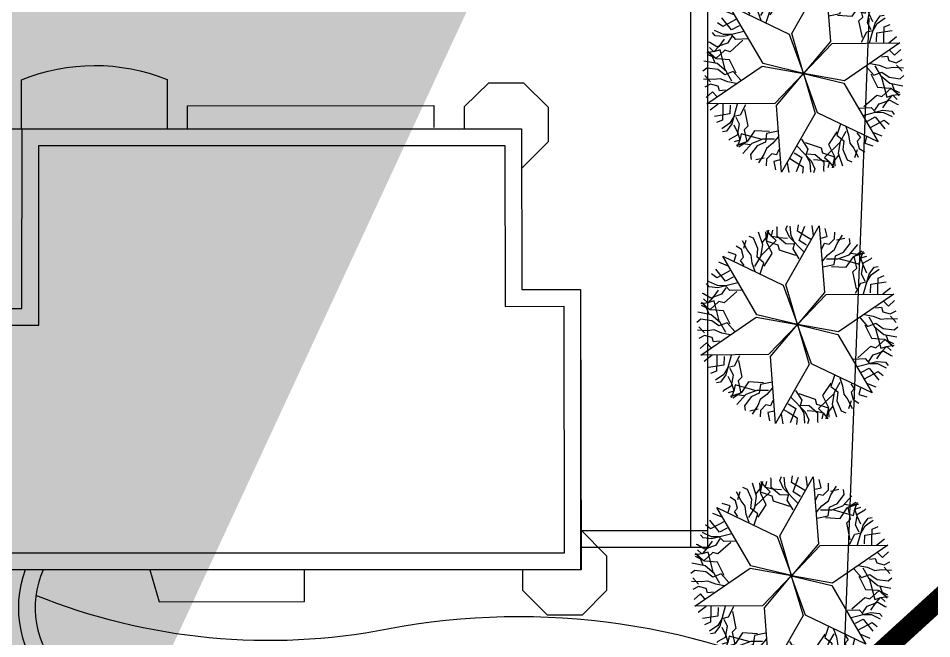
# Model space of a CAD drawing. Extents: x 302512 to 1034855, y -184136 to 410364.
# Drawn here: x 562051 to 583880, y 326576 to 341396 of the extents above; entities that cross this region are included whole.
import ezdxf

# ---------------------------------------------------------------- set-up
doc = ezdxf.new("R2010")
doc.units = 0
doc.header["$MEASUREMENT"] = 0
doc.linetypes.add('DASHED2', pattern=[0.375, 0.25, -0.125])
for name, color, linetype in [('DOTE', 1, 'Continuous'), ('F', 5, 'Continuous'), ('PUB_TEXT', 7, 'Continuous'), ('shu', 74, 'Continuous'), ('WALL', 4, 'Continuous'), ('公建', 11, 'Continuous'), ('建筑', 2, 'Continuous'), ('道路线', 161, 'Continuous')]:
    doc.layers.add(name, color=color, linetype=linetype)

# ---------------------------------------------------------------- blocks, each defined once
blk = doc.blocks.new('A$C46FC3478')
at = {"layer": '公建'}
blk.add_lwpolyline([(17600, 25770), (29536, 25770), (29540, 21930), (30940, 21930), (30940, 15233), (15240, 15230)], dxfattribs=at)
at = {"layer": '建筑'}
for p, q in [((17595, 21475), (17600, 25770)), ((17600, 25770), (29535, 25770)), ((29535, 25770), (29541, 21927)), ((17995, 21076), (18000, 25371)), ((18000, 25371), (29136, 25369)), ((29136, 25369), (29142, 21526)), ((29541, 21927), (30940, 21930)), ((30940, 21930), (30957, 15230)), ((10643, 21470), (17595, 21475)), ((29142, 21526), (30541, 21529)), ((30541, 21529), (30556, 15629)), ((10244, 21070), (17995, 21076)), ((30556, 15629), (15240, 15630)), ((30957, 15230), (15240, 15230))]:
    blk.add_line(p, q, dxfattribs=at)
for points in [[(7160, 25770), (7160, 26932, -0.194553), (10640, 26932), (10640, 25770), (17585, 25770), (17582, 26937, -0.194551), (21062, 26946), (21065, 25784)], [(17674, 15234, 0.292127), (18254, 12508, -0.217731), (19140, 10574)], [(18105, 15230, 0.308653), (18529, 12799, -0.216198), (19540, 10574, -0.261004)]]:
    blk.add_lwpolyline(points, format="xyb", dxfattribs=at)
for points in [[(28168, 25770), (28168, 26300), (28753, 26869), (29582, 26869), (30167, 26283), (30167, 25455), (29540, 24828)], [(21554, 25785), (21553, 26315), (27435, 26325), (27436, 25795)], [(30940, 16192), (31567, 15564), (31567, 14736), (30982, 14150), (30153, 14150), (29568, 14736), (29568, 15230)], [(20652, 15230), (20874, 14464), (24348, 14472), (24346, 15252)]]:
    blk.add_lwpolyline(points, dxfattribs=at)
blk = doc.blocks.new('Plant126')
for points in [[(25, -10), (-469, 887), (23, 2477), (501, 901), (25, -10)], [(-208, 1769), (-628, 2043), (-758, 2217), (-743, 2318)], [(-280, 1581), (-483, 1783), (-469, 1942), (-599, 2087), (-671, 2318)], [(-92, 2101), (-223, 2145), (-469, 2231), (-483, 2390)], [(-179, 1942), (-382, 2015), (-324, 2390)], [(-63, 2217), (-150, 2448)], [(125, 2188), (269, 2260), (182, 2448)], [(211, 1942), (240, 2087), (356, 2087), (457, 2246), (428, 2405)], [(284, 1639), (385, 1827), (515, 1986), (544, 2145), (631, 2376)], [(327, 1509), (587, 1624), (573, 1841), (747, 1971), (862, 2217), (819, 2333)], [(515, 2231), (703, 2318)], [(-1256, 1765), (-1174, 1935), (-1174, 2052)], [(-1088, 1217), (-957, 1559), (-1150, 1804), (-1226, 2048)], [(-1223, 1445), (-931, 1894), (-1068, 1974), (-1066, 2123)], [(-671, 2000), (-888, 1971), (-1062, 1971), (-1206, 2087)], [(-382, 1639), (-801, 1682), (-859, 1798), (-1163, 1827), (-1163, 2101)], [(-497, 1899), (-686, 1870), (-931, 2000), (-975, 2202), (-989, 2231)], [(371, 1725), (645, 1783), (891, 1942), (1050, 2231)], [(530, 1566), (891, 1624), (1007, 1913), (1181, 2101)], [(920, 1986), (1108, 2000), (1210, 2058)], [(1248, 1165), (1076, 1550), (1147, 1658), (1020, 1936), (1258, 2073)], [(1416, 1597), (1283, 1770), (1196, 1921), (1224, 2104)], [(-1139, 1013), (-1109, 1296), (-1304, 1392), (-1330, 1607), (-1485, 1830), (-1607, 1851)], [(-1305, 1159), (-1218, 1426), (-1233, 1718), (-1404, 2001)], [(660, 1798), (1195, 1769), (1195, 1928), (1325, 2000)], [(1416, 1396), (1296, 1544), (1286, 1822), (1440, 1961), (1458, 1988)], [(1447, 1080), (1476, 1581), (1561, 1780), (1656, 1818)], [(-1274, 1040), (-1386, 1222), (-1458, 1414), (-1582, 1519), (-1739, 1709)], [(-1671, 1537), (-1652, 1743)], [(1249, 1049), (1323, 1325), (1468, 1392), (1528, 1577), (1692, 1756)], [(1793, 1146), (1766, 1281), (1718, 1537), (1848, 1629)], [(-1829, 1177), (-1819, 1338), (-2025, 1357)], [(-1573, 1129), (-1684, 1227), (-1626, 1327), (-1713, 1494), (-1865, 1549)], [(1612, 1142), (1574, 1353), (1928, 1491)], [(1908, 1179), (2065, 1370)], [(24, -8), (-999, 13), (-2130, 1234), (-527, 859), (24, -8)], [(24, -11), (554, 865), (2177, 1234), (1051, 33), (24, -11)], [(-1862, 946), (-1965, 855), (-2163, 685), (-2308, 752)], [(-1948, 1029), (-2192, 1069)], [(1977, 1002), (2112, 913), (2231, 1082)], [(-1632, 679), (-2080, 453), (-2295, 427), (-2376, 490)], [(-1768, 791), (-1932, 652), (-2229, 890)], [(1807, 804), (1947, 851), (2005, 751), (2193, 742), (2317, 847)], [(2210, 685), (2379, 566)], [(-1890, 494), (-1959, 316), (-2194, 169), (-2391, 232), (-2424, 234)], [(-1606, 464), (-1854, 122), (-1983, 130), (-2160, -119), (-2398, 19)], [(-1506, 523), (-1782, 448), (-1913, 541), (-2103, 500), (-2339, 553)], [(1490, 487), (1720, 319), (1901, 440), (2100, 355), (2371, 377), (2449, 473)], [(1581, 589), (1794, 595), (1997, 562), (2149, 617), (2393, 657)], [(1699, 557), (1887, 348), (2147, 215), (2477, 222)], [(-2064, 394), (-2148, 192), (-2234, 41), (-2407, -26)], [(1641, 340), (1872, 56), (2180, 100), (2430, 44)], [(1907, 343), (2149, -135), (2287, -56), (2415, -132)], [(-1860, -362), (-2102, 116), (-2240, 37), (-2368, 113)], [(1653, -483), (1900, -141), (2029, -149), (2206, 100), (2444, -37)], [(2111, -413), (2194, -210), (2281, -60), (2453, 7)], [(2199, 211), (2306, 56), (2407, -3)], [(-1594, -359), (-1825, -74), (-2134, -119), (-2383, -62)], [(-2153, -230), (-2259, -74), (-2360, -16)], [(23, -8), (-507, -883), (-2130, -1253), (-1004, -51), (23, -8)], [(22, -9), (515, -906), (23, -2496), (-454, -920), (22, -9)], [(22, -10), (1045, -32), (2177, -1253), (573, -878), (22, -10)], [(1936, -512), (2005, -335), (2241, -187), (2438, -251), (2470, -253)], [(-1653, -576), (-1840, -367), (-2101, -233), (-2431, -240)], [(-1443, -505), (-1673, -338), (-1854, -458), (-2053, -373), (-2324, -396), (-2403, -491)], [(1679, -698), (2127, -472), (2342, -446), (2422, -509)], [(-1534, -608), (-1747, -614), (-1950, -581), (-2102, -635), (-2346, -676)], [(-2163, -704), (-2332, -584)], [(1552, -541), (1829, -467), (1959, -559), (2150, -519), (2386, -572)], [(1815, -810), (1979, -670), (2275, -909)], [(-1761, -822), (-1900, -869), (-1958, -769), (-2147, -761), (-2270, -866)], [(1909, -964), (2012, -873), (2210, -704), (2355, -771)], [(-1930, -1020), (-2065, -931), (-2185, -1100)], [(-1202, -1068), (-1276, -1344), (-1421, -1411), (-1481, -1596), (-1645, -1774)], [(-1401, -1099), (-1429, -1599), (-1514, -1799), (-1609, -1837)], [(1186, -1031), (1156, -1315), (1351, -1411), (1377, -1626), (1532, -1849), (1654, -1869)], [(1320, -1059), (1432, -1241), (1505, -1433), (1628, -1537), (1785, -1728)], [(1995, -1047), (2238, -1088)], [(-1861, -1198), (-2018, -1388)], [(-1566, -1161), (-1527, -1372), (-1881, -1510)], [(-1747, -1165), (-1719, -1299), (-1671, -1556), (-1802, -1648)], [(-1201, -1184), (-1029, -1569), (-1100, -1677), (-974, -1955), (-1211, -2092)], [(1135, -1236), (1004, -1578), (1197, -1823), (1273, -2067)], [(1352, -1177), (1265, -1444), (1279, -1737), (1450, -2019)], [(1619, -1148), (1730, -1245), (1672, -1346), (1759, -1513), (1912, -1567)], [(1876, -1196), (1866, -1357), (2072, -1376)], [(-1369, -1414), (-1250, -1563), (-1240, -1841), (-1393, -1980), (-1411, -2007)], [(-280, -1527), (-541, -1643), (-526, -1860), (-700, -1990), (-816, -2236), (-772, -2351)], [(1270, -1464), (977, -1913), (1115, -1993), (1113, -2142)], [(1718, -1556), (1699, -1762)], [(-1370, -1615), (-1236, -1789), (-1149, -1939), (-1177, -2122)], [(-613, -1816), (-1148, -1787), (-1148, -1946), (-1279, -2019)], [(-483, -1585), (-845, -1643), (-960, -1932), (-1134, -2120)], [(-324, -1744), (-599, -1802), (-845, -1961), (-1004, -2250)], [(-237, -1657), (-338, -1845), (-469, -2004), (-497, -2163), (-584, -2395)], [(255, -1787), (674, -2062), (804, -2236), (790, -2337)], [(327, -1600), (530, -1802), (515, -1961), (645, -2105), (718, -2337)], [(428, -1657), (848, -1701), (906, -1816), (1210, -1845), (1210, -2120)], [(1303, -1784), (1221, -1954), (1221, -2070)], [(-874, -2004), (-1062, -2019), (-1163, -2077)], [(-165, -1961), (-194, -2105), (-309, -2105), (-411, -2265), (-382, -2424)], [(226, -1961), (428, -2033), (371, -2409)], [(544, -1918), (732, -1889), (978, -2019), (1021, -2221), (1036, -2250)], [(718, -2019), (935, -1990), (1108, -1990), (1253, -2105)], [(-78, -2207), (-223, -2279), (-136, -2467)], [(110, -2236), (197, -2467)], [(139, -2120), (269, -2163), (515, -2250), (530, -2409)], [(-469, -2250), (-657, -2337)]]:
    blk.add_lwpolyline(points)

msp = doc.modelspace()

# ---------------------------------------------------------------- hatches: boundary and pattern name
at = {"linetype": 'ByBlock', "lineweight": 5}
h = msp.add_hatch(color=256, dxfattribs=at)
h.paths.add_polyline_path([(522593, 349254), (520797, 349301), (520830, 350539), (522625, 350491)], flags=16)
h.paths.add_polyline_path([(519829, 348499), (521553, 344815), (523660, 348398)], flags=17)
edge = h.paths.add_edge_path()
edge.add_line((572984, 342026), (375867, 347237))
edge.add_line((522608, 351500), (519299, 226302))

# ---------------------------------------------------------------- linework, layer by layer
at = {"layer": 'DOTE'}
for p, q in [((578126, 328763), (578126, 343763)), ((575498, 329163), (578526, 329163))]:
    msp.add_line(p, q, dxfattribs=at)
at = {"layer": 'F'}
msp.add_lwpolyline([(581746, 325212, 0.168599), (570875, 326802, -0.144388), (562473, 327608)], format="xyb", dxfattribs=at)
at = {"layer": 'PUB_TEXT', "linetype": 'DASHED2', "ltscale": 11501}
msp.add_lwpolyline([(679157, 151273, 500, 500, 0), (674477, 179623, 500, 500, 0), (570707, 177823, 500, 500, 0), (555677, 191093, 500, 500, 0), (576317, 296223, 500, 500, 0), (582277, 325893, 500, 500, 0), (611027, 352093, 500, 500, 0), (587227, 362593, 500, 500, 0), (568227, 384593, 500, 500, 0), (507727, 367093, 500, 500, 0), (519927, 321593, 500, 500, 0), (525257, 322673, 500, 500, 0), (524047, 295193, 500, 500, 0), (523197, 273733, 500, 500, 0), (513647, 246793, 500, 500, 0), (511727, 220833, 500, 500, 0), (509167, 213603, 500, 500, 0), (488787, 113993, 500, 500, 0), (505977, 97613, 500, 500, 0), (504767, 88883, 500, 500, 0), (517387, 66043, 500, 500, 0), (535207, 49083, 500, 500, 0), (563797, 36593, 500, 500, 0), (551657, 5253, 500, 500, 0)], format="xyseb", dxfattribs=at)
at = {"layer": 'WALL'}
for p, q in [((578526, 328763), (578526, 343763)), ((575499, 328763), (578526, 328763))]:
    msp.add_line(p, q, dxfattribs=at)
at = {"layer": '道路线'}
msp.add_line((582380, 341396), (581175, 310641), dxfattribs=at)

# ---------------------------------------------------------------- block references
at = {"layer": 'shu', "xscale": 0.9719999999999756, "yscale": 0.9719999999999756, "zscale": 0.9719999999999756, "rotation": 347.5246015080592}
for p in [(580794, 340092), (580650, 334093), (580506, 328095)]:
    msp.add_blockref('Plant126', p, dxfattribs=at)
at = {"layer": 'WALL'}
msp.add_blockref('A$C46FC3478', (544544, 312989), dxfattribs=at)

doc.saveas('drawing.dxf')
